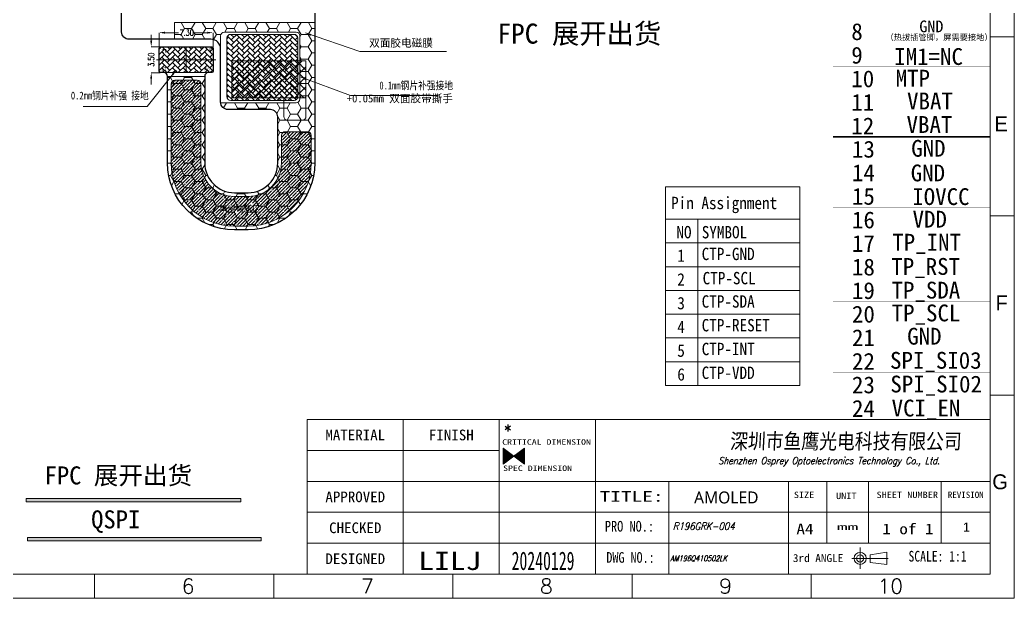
# Model space of a CAD drawing. Header units: millimetres. Extents: x 1845 to 2650, y -178 to 579.
# Drawn here: x 1958.9 to 2092.8, y 193.6 to 271.5 of the extents above; entities that cross this region are included whole.
import ezdxf
from ezdxf.enums import TextEntityAlignment as Align
from ezdxf.lldxf.tags import DXFTag

# ---------------------------------------------------------------- set-up
doc = ezdxf.new("R2010")
doc.units = ezdxf.units.MM
doc.layers.get('0').update_dxf_attribs({"lineweight": 5})
doc.layers.get('Defpoints').update_dxf_attribs({"lineweight": 5})
for name, color, linetype, lineweight in [('DIM', 3, 'Continuous', 5), ('MFPC', 50, 'Continuous', 5), ('图框', 7, 'Continuous', 5)]:
    doc.layers.add(name, color=color, linetype=linetype, lineweight=lineweight)
doc.layers.add('EMI', color=5, linetype='Continuous')
doc.layers.add('标注', color=3, linetype='Continuous')
doc.styles.add('RD', font='ROMAND.shx', dxfattribs={"width": 0.8})
doc.styles.get("Standard").update_dxf_attribs({"font": 'txt', "bigfont": 'gbcbig.shx'})
doc.styles.add('STYLE1', font='', dxfattribs={"width": 0.9})
doc.styles.add('TEXTSTYLE_0', font='txt', dxfattribs={"width": 0.8})
doc.styles.add('宋', font='', dxfattribs={"height": 2})
doc.styles.add('宋体', font='')
doc.styles.add('样式 3', font='italict.shx', dxfattribs={"width": 0.85, "oblique": 3})
doc.styles.add('汉字', font='')
doc.styles.get('STYLE1').set_extended_font_data('SimSun')
doc.styles.get('宋').set_extended_font_data('SimSun')
doc.styles.get('宋体').set_extended_font_data('SimSun')
doc.styles.get('汉字').set_extended_font_data('SimSun')
tags = doc.linetypes.add('CENTER', pattern=[0.6, 0.375, -0.075, 0.075, -0.075]).pattern_tags.tags
tags[10:11] = [DXFTag(74, 4), DXFTag(75, 0), DXFTag(340, '0'), DXFTag(46, 1.0), DXFTag(50, 0.0), DXFTag(44, 0.0), DXFTag(45, 0.0)]
tags[8:9] = [DXFTag(74, 4), DXFTag(75, 0), DXFTag(340, '0'), DXFTag(46, 1.0), DXFTag(50, 0.0), DXFTag(44, 0.0), DXFTag(45, 0.0)]
tags[6:7] = [DXFTag(74, 4), DXFTag(75, 0), DXFTag(340, '0'), DXFTag(46, 1.0), DXFTag(50, 0.0), DXFTag(44, 0.0), DXFTag(45, 0.0)]
tags[4:5] = [DXFTag(74, 4), DXFTag(75, 0), DXFTag(340, '0'), DXFTag(46, 1.0), DXFTag(50, 0.0), DXFTag(44, 0.0), DXFTag(45, 0.0)]
doc.dimstyles.new('DIM', dxfattribs={"dimtxt": 0.8, "dimasz": 0.8, "dimexe": 0, "dimexo": 0.5, "dimgap": 0.11, "dimtad": 0, "dimzin": 1, "dimdsep": 46, "dimtxsty": 'RD', "dimcen": 0, "dimclrd": 256, "dimclre": 256, "dimclrt": 256, "dimadec": 0, "dimazin": 0, "dimtm": 1e-09, "dimtfac": 1, "dimtofl": 0, "dimtmove": 0, "dimatfit": 3, "dimfxl": 1, "dimlwe": -1, "dimarcsym": 0})

# ---------------------------------------------------------------- blocks, each defined once
blk = doc.blocks.new('*D127')
at = {"layer": 'Defpoints', "color": 0, "lineweight": 5, "transparency": 16777216}
for p in [(1984.9, 269.82), (1977.6, 267.31), (1984.9, 267.27)]:
    blk.add_point(p, dxfattribs=at)
at = {"layer": 'DIM', "linetype": 'ByBlock', "lineweight": 5, "transparency": 16777216}
for p, q in [((1977.6, 267.81), (1977.6, 269.82)), ((1984.9, 267.77), (1984.9, 269.82))]:
    blk.add_line(p, q, dxfattribs=at)
at = {"layer": 'DIM', "lineweight": 5, "transparency": 16777216}
for p, q in [((1978.4, 269.82), (1980.23, 269.82)), ((1984.1, 269.82), (1982.43, 269.82))]:
    blk.add_line(p, q, dxfattribs=at)
for points in [[(1978.4, 269.95), (1978.4, 269.69), (1977.6, 269.82)], [(1984.1, 269.95), (1984.1, 269.69), (1984.9, 269.82)]]:
    blk.add_solid(points, dxfattribs=at)
at = {"layer": 'DIM', "lineweight": 5, "transparency": 16777216, "insert": (1981.33, 269.82), "char_height": 0.8, "attachment_point": 5, "style": 'RD'}
blk.add_mtext('7.30', dxfattribs=at)
blk = doc.blocks.new('*D128')
at = {"layer": 'Defpoints', "color": 0, "lineweight": 5, "transparency": 16777216}
for p in [(1978.51, 267.93), (1976.55, 264.43), (1978.25, 264.43)]:
    blk.add_point(p, dxfattribs=at)
at = {"layer": 'DIM', "lineweight": 5, "transparency": 16777216}
for p, q in [((1976.55, 268.73), (1976.55, 269.53)), ((1976.55, 263.63), (1976.55, 262.83))]:
    blk.add_line(p, q, dxfattribs=at)
at = {"layer": 'DIM', "linetype": 'ByBlock', "lineweight": 5, "transparency": 16777216}
for p, q in [((1978.01, 267.93), (1976.55, 267.93)), ((1977.75, 264.43), (1976.55, 264.43))]:
    blk.add_line(p, q, dxfattribs=at)
at = {"layer": 'DIM', "lineweight": 5, "transparency": 16777216}
for points in [[(1976.42, 268.73), (1976.68, 268.73), (1976.55, 267.93)], [(1976.42, 263.63), (1976.68, 263.63), (1976.55, 264.43)]]:
    blk.add_solid(points, dxfattribs=at)
at = {"layer": 'DIM', "lineweight": 5, "transparency": 16777216, "insert": (1976.55, 266.18), "char_height": 0.8, "attachment_point": 5, "rotation": 90, "style": 'RD'}
blk.add_mtext('3.50', dxfattribs=at)

msp = doc.modelspace()

# ---------------------------------------------------------------- hatches: boundary and pattern name
at = {"lineweight": 5}
h = msp.add_hatch(dxfattribs=at)
h.set_pattern_fill('ANSI37', color=6, scale=0.3, angle=-180)
h.set_pattern_definition([(225, (1743.9515, 1946.0914), (0.6735192, -0.6735192), []), (315, (1743.9515, 1946.0914), (0.6735192, 0.6735192), [])])
h.paths.add_polyline_path([(1987.4038, 266.0194), (1987.4038, 261.0194), (1997.4038, 261.0194), (1997.4038, 266.0194)])
h = msp.add_hatch(dxfattribs=at)
h.set_pattern_fill('ANSI35', color=252, scale=0.1)
h.set_pattern_definition([(45, (49.21945, 406.80264), (-0.4490128, 0.4490128), []), (45, (49.66846, 406.80264), (-0.4490128, 0.4490128), [0.79375, -0.15875, 0, -0.15875])])
edge = h.paths.add_edge_path()
edge.add_arc((1994.6038, 255.9772), 0.5, 90, 180)
edge.add_line((1994.1038, 255.9772), (1994.1038, 252.2625))
edge.add_arc((1989.6038, 252.2625), 4.5, 270, 360, ccw=False)
edge.add_line((1989.6038, 247.7625), (1987.7538, 247.7625))
edge.add_arc((1987.7538, 252.2625), 4.5, 180, 270, ccw=False)
edge.add_line((1983.2538, 252.2625), (1983.2538, 262.9316))
edge.add_arc((1982.7538, 262.9316), 0.5, 0, 90)
edge.add_line((1982.7538, 263.4316), (1979.7538, 263.4316))
edge.add_arc((1979.7538, 262.9316), 0.5, 90, 180)
edge.add_line((1979.2538, 262.9316), (1979.2538, 252.2625))
edge.add_arc((1987.7538, 252.2625), 8.5, 180, 270)
edge.add_line((1987.7538, 243.7625), (1989.6038, 243.7625))
edge.add_arc((1989.6038, 252.2625), 8.5, 270, 360)
edge.add_line((1998.1038, 252.2625), (1998.1038, 255.9772))
edge.add_arc((1997.6038, 255.9772), 0.5, 360, 450)
edge.add_line((1997.6038, 256.4772), (1994.6038, 256.4772))
h.paths.add_polyline_path([(1991.6577, 245.3047), (1985.4074, 245.3047), (1985.4074, 246.8936), (1991.6577, 246.8936)], flags=24)
at = {"layer": 'EMI', "lineweight": 5}
h = msp.add_hatch(dxfattribs=at)
h.set_pattern_fill('HONEY', color=256, scale=0.3)
h.set_pattern_definition([(0, (37.9395, 16.31634), (1.42875, 0.8248892), [0.9525, -1.905]), (120, (37.9395, 16.31634), (-1.42875, 0.8248892), [0.9525, -1.905]), (60, (37.9395, 16.31634), (3e-09, 1.6497784), [-1.905, 0.9525])])
edge = h.paths.add_edge_path()
edge.add_line((1996.0877, 260.3864), (1985.9067, 260.3864))
edge.add_arc((1986.9038, 260.4625), 1, 184.363972, 270)
edge.add_line((1986.9038, 259.4625), (1992.6038, 259.4625))
edge.add_arc((1992.6038, 258.4625), 1, 0, 90, ccw=False)
edge.add_line((1993.6038, 258.4625), (1993.6038, 252.2625))
edge.add_arc((1989.6038, 252.2625), 4, -90, 0, ccw=False)
edge.add_line((1989.6038, 248.2625), (1987.7538, 248.2625))
edge.add_arc((1987.7538, 252.2625), 4, 180, 270, ccw=False)
edge.add_line((1983.7538, 252.2625), (1983.7538, 263.9316))
edge.add_line((1983.7538, 263.9316), (1978.7538, 263.9316))
edge.add_line((1978.7538, 263.9316), (1978.7538, 252.2625))
edge.add_arc((1987.7538, 252.2625), 9, 180, 270)
edge.add_line((1987.7538, 243.2625), (1989.6038, 243.2625))
edge.add_arc((1989.6038, 252.2625), 9, 270, 360)
edge.add_line((1998.6038, 252.2625), (1998.6038, 271.1831))
edge.add_line((1998.6038, 271.1831), (1979.6688, 271.1831))
edge.add_line((1979.6688, 271.1831), (1979.6688, 268.9316))
edge.add_line((1979.6688, 268.9316), (1984.6038, 268.9316))
edge.add_arc((1984.6038, 267.6316), 1.3, 0, 90, ccw=False)
edge.add_line((1985.9038, 267.6316), (1985.9038, 269.3953))
edge.add_arc((1986.4038, 269.3953), 0.5, 90, 180, ccw=False)
edge.add_line((1986.4038, 269.8953), (1996.0877, 269.8953))
edge.add_arc((1996.0877, 269.3953), 0.5, 0, 90, ccw=False)
edge.add_line((1996.5877, 269.3953), (1996.5877, 260.8864))
edge.add_arc((1996.0877, 260.8864), 0.5, -90, 0, ccw=False)
at = {"layer": 'MFPC', "lineweight": 5}
h = msp.add_hatch(dxfattribs=at)
h.set_pattern_fill('AR-HBONE', color=4, scale=0.005, angle=180)
h.set_pattern_definition([(225, (-59.09756, 16.31634), (-9e-17, -0.71842049), [1.524, -0.508]), (315, (-59.45677, 15.95713), (-2e-16, -0.71842049), [1.524, -0.508])])
edge = h.paths.add_edge_path()
edge.add_line((1987.2575, 269.5953), (1995.7877, 269.5953))
edge.add_arc((1995.7877, 269.0953), 0.5, 0, 90, ccw=False)
edge.add_line((1996.2877, 269.0953), (1996.2877, 261.1864))
edge.add_arc((1995.7877, 261.1864), 0.5, 270, 360, ccw=False)
edge.add_line((1995.7877, 260.6864), (1987.2575, 260.6864))
edge.add_arc((1987.2575, 261.1864), 0.5, 180, 270, ccw=False)
edge.add_line((1986.7575, 261.1864), (1986.7575, 269.0953))
edge.add_arc((1987.2575, 269.0953), 0.5, 90, 180, ccw=False)
h = msp.add_hatch(dxfattribs=at)
h.set_pattern_fill('AR-HBONE', color=4, scale=0.005, angle=180)
h.set_pattern_definition([(225, (-59.09756, 16.16634), (-9e-17, -0.71842049), [1.524, -0.508]), (315, (-59.45677, 15.80713), (-2e-16, -0.71842049), [1.524, -0.508])])
edge = h.paths.add_edge_path()
edge.add_line((1984.6038, 264.4316), (1977.9038, 264.4316))
edge.add_arc((1977.9038, 264.7316), 0.3, 180, 270, ccw=False)
edge.add_line((1977.6038, 264.7316), (1977.6038, 267.6316))
edge.add_arc((1977.9038, 267.6316), 0.3, 90, 180, ccw=False)
edge.add_line((1977.9038, 267.9316), (1984.6038, 267.9316))
edge.add_arc((1984.6038, 267.6316), 0.3, 0, 90, ccw=False)
edge.add_line((1984.9038, 267.6316), (1984.9038, 264.7316))
edge.add_arc((1984.6038, 264.7316), 0.3, 270, 360, ccw=False)
at = {"layer": '图框', "lineweight": 5}
h = msp.add_hatch(color=3, dxfattribs=at)
h.dxf.hatch_style = 1
h.paths.add_polyline_path([(1988.6279, 206.6113), (1988.6279, 207.0613), (1959.7119, 207.0613), (1959.7119, 206.6113)])
h = msp.add_hatch(color=3, dxfattribs=at)
h.dxf.hatch_style = 1
h.paths.add_polyline_path([(1991.3569, 201.3559), (1991.3569, 201.8059), (1959.8608, 201.8059), (1959.8608, 201.3559)])

# ---------------------------------------------------------------- linework, layer by layer
at = {"color": 6, "lineweight": 5}
msp.add_lwpolyline([(1987.4038, 266.0194), (1987.4038, 261.0194), (1997.4038, 261.0194), (1997.4038, 266.0194)], close=True, dxfattribs=at)
at = {"color": 252, "lineweight": 5}
msp.add_lwpolyline([(1994.6038, 256.4772, 0.41421356), (1994.1038, 255.9772), (1994.1038, 252.2625, -0.41421356), (1989.6038, 247.7625), (1987.7538, 247.7625, -0.41421356), (1983.2538, 252.2625), (1983.2538, 262.9316, 0.41421356), (1982.7538, 263.4316), (1979.7538, 263.4316, 0.41421356), (1979.2538, 262.9316), (1979.2538, 252.2625, 0.41421356), (1987.7538, 243.7625), (1989.6038, 243.7625, 0.41421356), (1998.1038, 252.2625), (1998.1038, 255.9772, 0.41421356), (1997.6038, 256.4772), (1994.6038, 256.4772)], format="xyb", dxfattribs=at)
at = {"color": 6, "lineweight": 5}
msp.add_lwpolyline([(1997.4038, 261.0194), (1997.4038, 258.5194, -0.41421356), (1996.9038, 258.0194), (1994.9038, 258.0194, -0.41421356), (1994.4038, 258.5194), (1994.4038, 261.0194)], format="xyb", close=True, dxfattribs=at)
at = {"layer": 'DIM', "color": 1, "linetype": 'CENTER', "lineweight": 5}
for points in [[(1981.2538, 267.9571), (1981.2538, 264.4061)], [(1977.2639, 266.1816), (1985.2437, 266.1816)]]:
    msp.add_lwpolyline(points, dxfattribs=at)
at = {"layer": 'DIM', "linetype": 'ByBlock'}
msp.add_lwpolyline([(2045.8323, 222.2899), (2045.8323, 249.0699), (2063.923, 249.0699), (2063.923, 222.2899)], close=True, dxfattribs=at)
for points in [[(2045.8323, 244.6941), (2063.923, 244.6941)], [(2050.2148, 244.6941), (2050.2148, 222.2899)], [(2045.8323, 241.4935), (2063.923, 241.4935)], [(2045.8323, 238.2929), (2063.923, 238.2929)], [(2045.8323, 235.0923), (2063.923, 235.0923)], [(2045.8323, 231.8917), (2063.923, 231.8917)], [(2045.8323, 228.6911), (2063.923, 228.6911)], [(2045.8323, 225.4905), (2063.923, 225.4905)]]:
    msp.add_lwpolyline(points, dxfattribs=at)
at = {"layer": 'EMI', "lineweight": 5}
for points in [[(1998.6038, 271.1831), (1979.6688, 271.1831), (1979.6688, 268.9316)], [(1978.7538, 263.9316), (1983.7538, 263.9316)]]:
    msp.add_lwpolyline(points, dxfattribs=at)
msp.add_lwpolyline([(1996.5877, 269.3953), (1996.5877, 260.8864, -0.41421356), (1996.0877, 260.3864), (1985.9038, 260.3864), (1985.9038, 269.3953, -0.41421356), (1986.4038, 269.8953), (1996.0877, 269.8953, -0.41421356)], format="xyb", close=True, dxfattribs=at)
at = {"layer": 'MFPC', "linetype": 'Continuous', "lineweight": 25}
msp.add_lwpolyline([(1998.6038, 272.7069), (1998.6038, 252.2625, -0.41421356), (1989.6038, 243.2625), (1987.7538, 243.2625, -0.41421356), (1978.7538, 252.2625), (1978.7538, 263.9316, 0.41421356), (1978.2538, 264.4316), (1977.9038, 264.4316, -0.41421356), (1977.6038, 264.7316), (1977.6038, 267.6316, -0.41421356), (1977.9038, 267.9316), (1984.6038, 267.9316, -0.41421356), (1984.9038, 267.6316), (1984.9038, 264.7316, -0.41421356), (1984.6038, 264.4316), (1984.2538, 264.4316, 0.41421356), (1983.7538, 263.9316), (1983.7538, 252.2625, 0.41421356), (1987.7538, 248.2625), (1989.6038, 248.2625, 0.41421356), (1993.6038, 252.2625), (1993.6038, 258.4625, 0.41421356), (1992.6038, 259.4625), (1986.9038, 259.4625, -0.41421356), (1985.9038, 260.4625), (1985.9038, 267.6316, 0.41421356), (1984.6038, 268.9316), (1973.5688, 268.9316, -0.41421356), (1972.5688, 269.9316), (1972.5688, 274.8685, -0.41421356)], format="xyb", dxfattribs=at)
at = {"layer": 'MFPC', "color": 4, "lineweight": 5}
for points in [[(1987.2575, 269.5953), (1995.7877, 269.5953, -0.41421356), (1996.2877, 269.0953), (1996.2877, 261.1864, -0.41421356), (1995.7877, 260.6864), (1987.2575, 260.6864, -0.41421356), (1986.7575, 261.1864), (1986.7575, 269.0953, -0.41421356)], [(1984.6038, 264.4316), (1977.9038, 264.4316, -0.41421356), (1977.6038, 264.7316), (1977.6038, 267.6316, -0.41421356), (1977.9038, 267.9316), (1984.6038, 267.9316, -0.41421356), (1984.9038, 267.6316), (1984.9038, 264.7316, -0.41421356)]]:
    msp.add_lwpolyline(points, format="xyb", close=True, dxfattribs=at)
at = {"layer": '图框', "color": 7, "linetype": 'ByBlock', "lineweight": 5, "ltscale": 0.55}
for p, q in [((2089.5914, 365.8059), (2089.5914, 196.8571)), ((2092.8095, 269.2634), (2089.5914, 269.2634)), ((2092.8095, 245.1278), (2089.5914, 245.1278)), ((2092.8095, 220.9922), (2089.5914, 220.9922)), ((2089.5914, 196.8571), (1848.2708, 196.8571)), ((1968.9311, 196.8571), (1968.9311, 193.6391)), ((1968.9311, 196.8571), (1968.9311, 193.6391)), ((1993.0632, 196.8571), (1993.0632, 193.6391)), ((2017.1952, 196.8571), (2017.1952, 193.6391)), ((2041.3273, 196.8571), (2041.3273, 193.6391)), ((2065.4593, 196.8571), (2065.4593, 193.6391))]:
    msp.add_line(p, q, dxfattribs=at)
at = {"layer": '图框', "linetype": 'Continuous', "lineweight": 5}
for p, q in [((1997.5716, 196.8571), (1997.5716, 217.7054)), ((2010.5118, 196.8571), (2010.5118, 217.7054)), ((2023.4521, 196.8571), (2023.4521, 217.7054)), ((2036.3924, 196.8571), (2036.3924, 217.7054)), ((2023.4521, 213.5357), (1997.5716, 213.5357)), ((2036.3924, 209.3661), (1997.5716, 209.3661)), ((2036.3924, 209.3661), (2089.5914, 209.3661)), ((2046.3022, 196.8571), (2046.3022, 209.3661)), ((2062.4165, 196.8571), (2062.4165, 209.3661)), ((2067.5835, 201.0268), (2067.5835, 209.3661)), ((2073.1864, 201.0268), (2073.1864, 209.3661)), ((2082.9865, 201.0268), (2082.9865, 209.3661)), ((2036.3924, 205.1964), (1997.5716, 205.1964)), ((2036.3924, 205.1964), (2089.5914, 205.1964)), ((2036.3924, 201.0268), (1997.5716, 201.0268)), ((2036.3924, 201.0268), (2089.5914, 201.0268))]:
    msp.add_line(p, q, dxfattribs=at)
at = {"layer": '图框', "color": 0, "lineweight": 5}
msp.add_line((1997.5716, 217.7054), (2089.5914, 217.7054), dxfattribs=at)
at = {"layer": '图框', "color": 1, "linetype": 'Continuous'}
for p, q in [((2023.9845, 213.8522), (2025.4223, 212.7738)), ((2023.9845, 213.8522), (2023.9845, 211.6955)), ((2023.9845, 213.8193), (2024.0033, 213.8381)), ((2023.9845, 213.7225), (2024.0586, 213.7966)), ((2023.9845, 213.6257), (2024.114, 213.7551)), ((2023.9845, 213.5288), (2024.1693, 213.7136)), ((2023.9845, 213.432), (2024.2246, 213.6721)), ((2023.9845, 213.3351), (2024.28, 213.6306)), ((2023.9845, 213.2383), (2024.3353, 213.5891)), ((2023.9845, 213.1415), (2024.3906, 213.5476)), ((2023.9845, 213.0446), (2024.446, 213.5061)), ((2023.9845, 212.9478), (2024.5013, 213.4646)), ((2023.9845, 212.8509), (2024.5566, 213.4231)), ((2023.9845, 212.7541), (2024.612, 213.3816)), ((2023.9845, 212.6573), (2024.6673, 213.3401)), ((2023.9845, 212.5604), (2024.7227, 213.2986)), ((2023.9845, 212.4636), (2024.778, 213.2571)), ((2023.9845, 212.3668), (2024.8333, 213.2156)), ((2023.9845, 212.2699), (2024.8887, 213.1741)), ((2023.9845, 212.1731), (2024.944, 213.1326)), ((2023.9845, 212.0762), (2024.9993, 213.0911)), ((2023.9845, 211.9794), (2025.0547, 213.0496)), ((2023.9845, 211.8826), (2025.11, 213.0081)), ((2026.8601, 213.8522), (2025.4223, 212.7738)), ((2025.4974, 212.7175), (2025.9476, 213.1678)), ((2025.5527, 212.676), (2026.335, 213.4583)), ((2025.608, 212.6345), (2026.7224, 213.7488)), ((2025.6634, 212.593), (2026.8601, 213.7898)), ((2025.7187, 212.5515), (2026.8601, 213.6929)), ((2025.7741, 212.51), (2026.8601, 213.5961)), ((2025.8294, 212.4685), (2026.8601, 213.4993)), ((2025.8847, 212.427), (2026.8601, 213.4024)), ((2025.9401, 212.3855), (2026.8601, 213.3056)), ((2025.9954, 212.344), (2026.8601, 213.2087)), ((2026.0507, 212.3025), (2026.8601, 213.1119)), ((2026.1061, 212.261), (2026.8601, 213.0151)), ((2026.8601, 213.8522), (2026.8601, 211.6955)), ((2023.9845, 211.7857), (2025.1654, 212.9666)), ((2025.4223, 212.7738), (2023.9845, 211.6955)), ((2024.0109, 211.7152), (2025.2207, 212.9251)), ((2024.3982, 212.0057), (2025.276, 212.8835)), ((2024.7856, 212.2963), (2025.3314, 212.842)), ((2025.1729, 212.5868), (2025.3867, 212.8005)), ((2025.4223, 212.7738), (2026.8601, 211.6955)), ((2025.442, 212.759), (2025.5603, 212.8773)), ((2026.1614, 212.2195), (2026.8601, 212.9182)), ((2026.2167, 212.178), (2026.8601, 212.8214)), ((2026.2721, 212.1365), (2026.8601, 212.7246)), ((2026.3274, 212.095), (2026.8601, 212.6277)), ((2026.3828, 212.0535), (2026.8601, 212.5309)), ((2026.4381, 212.012), (2026.8601, 212.434)), ((2026.4934, 211.9705), (2026.8601, 212.3372)), ((2026.5488, 211.929), (2026.8601, 212.2404)), ((2026.6041, 211.8875), (2026.8601, 212.1435)), ((2026.6594, 211.846), (2026.8601, 212.0467)), ((2026.7148, 211.8045), (2026.8601, 211.9498)), ((2026.7701, 211.763), (2026.8601, 211.853)), ((2026.8255, 211.7215), (2026.8601, 211.7562))]:
    msp.add_line(p, q, dxfattribs=at)
at = {"layer": '图框', "color": 3, "lineweight": 5}
for p, q in [((1988.6279, 207.0613), (1959.7119, 207.0613)), ((1959.7119, 206.6113), (1959.7119, 207.0613)), ((1959.7119, 206.6113), (1988.6279, 206.6113)), ((1988.6279, 206.6113), (1988.6279, 207.0613)), ((1991.3569, 201.8059), (1959.8608, 201.8059)), ((1959.8608, 201.3559), (1959.8608, 201.8059)), ((1959.8608, 201.3559), (1991.3569, 201.3559)), ((1991.3569, 201.3559), (1991.3569, 201.8059))]:
    msp.add_line(p, q, dxfattribs=at)
at = {"layer": '图框', "linetype": 'Continuous'}
msp.add_line((2072.0614, 200.4581), (2072.0614, 197.5825), dxfattribs=at)
at = {"layer": '图框', "color": 7, "linetype": 'Continuous'}
for p, q in [((2073.4355, 199.4665), (2075.6453, 199.8214)), ((2075.6453, 199.8214), (2075.6453, 198.1767)), ((2070.9565, 198.9849), (2075.8578, 198.9849)), ((2073.4355, 199.4665), (2073.4355, 198.4466)), ((2073.4355, 198.4466), (2075.6453, 198.1767))]:
    msp.add_line(p, q, dxfattribs=at)
at = {"layer": '图框', "color": 7, "linetype": 'ByBlock', "lineweight": 5, "ltscale": 0.55}
msp.add_lwpolyline([(1845.0527, 369.0239), (2092.8095, 369.0239), (2092.8095, 193.6391), (1845.0527, 193.6391)], close=True, dxfattribs=at)
at = {"layer": '图框', "color": 7, "linetype": 'Continuous'}
for centre, radius in [((2072.0614, 198.9991), 0.8223), ((2072.0614, 198.9849), 0.4816)]:
    msp.add_circle(centre, radius, dxfattribs=at)
at = {"layer": '标注', "linetype": 'ByBlock'}
for points in [[(2068.4234, 217.7054, 0.0107, 0.0107, 0), (2089.5914, 217.7054, 0, 0, 0), (2089.5914, 303.4436, 0, 0, 0), (2068.4234, 303.4436, 0, 0, 0), (2068.4234, 217.6819, 0, 0, 0)], [(2075.8322, 217.6852, 0.0133, 0.0133, 0), (2075.8322, 255.7876, 0.0133, 0.0133, 0), (2075.8322, 293.89, 0, 0, 0)]]:
    msp.add_lwpolyline(points, format="xyseb", dxfattribs=at)
at = {"layer": '标注', "linetype": 'ByBlock', "const_width": 0.0133}
for points in [[(2068.4234, 268.4884), (2089.5914, 268.4884)], [(2068.4234, 265.3132), (2089.5914, 265.3132)], [(2068.4234, 262.138), (2089.5914, 262.138)], [(2068.4234, 258.9628), (2089.5914, 258.9628)], [(2068.4234, 252.6124), (2089.5914, 252.6124)], [(2068.4234, 249.4372), (2089.5914, 249.4372)], [(2068.4234, 246.262), (2089.5914, 246.262)], [(2068.4234, 243.0868), (2089.5914, 243.0868)], [(2068.4234, 239.9116), (2089.5914, 239.9116)], [(2068.4234, 236.7364), (2089.5914, 236.7364)], [(2068.4234, 233.5612), (2089.5914, 233.5612)], [(2068.4234, 230.386), (2089.5914, 230.386)], [(2068.4234, 227.2108), (2089.5914, 227.2108)], [(2068.4234, 224.0356), (2089.5914, 224.0356)], [(2068.4234, 220.8604), (2089.5914, 220.8604)]]:
    msp.add_lwpolyline(points, dxfattribs=at)
at = {"layer": '标注', "linetype": 'ByBlock'}
msp.add_lwpolyline([(2068.4234, 255.7876), (2089.5914, 255.7876)], close=True, dxfattribs=at)
at = {"layer": '标注', "linetype": 'ByBlock', "const_width": 0.00667}
msp.add_lwpolyline([(2075.8289, 255.7876, 1), (2075.8355, 255.7876, 1)], format="xyb", close=True, dxfattribs=at)
msp.add_lwpolyline([(2075.8289, 255.7876, 1), (2075.8355, 255.7876, 1)], format="xyb", close=True, dxfattribs=at)

# ---------------------------------------------------------------- texts
at = {"color": 252, "lineweight": 5, "style": '汉字'}
msp.add_text('单层弯折区', height=0.8, dxfattribs=at).set_placement((1985.7169, 245.6857))
at = {"linetype": 'Continuous', "lineweight": 5, "style": '宋'}
for s, width, p, p2 in [('LILJ', 1.192015, (2012.5448, 197.428), (2021.0141, 197.428)), ('20240129', 0.596007, (2025.1079, 197.428), (2033.5772, 197.428))]:
    msp.add_text(s, height=2.484, dxfattribs=dict(at, width=width)).set_placement(p, p2, align=Align.FIT)
at = {"char_height": 0.5, "width": 0.587693, "attachment_point": 3, "rotation": 180, "style": '宋体'}
for s, insert in [('12', (1977.9145, 267.1228)), ('1', (1984.2816, 267.1541)), ('24', (1983.6621, 264.7297)), ('13', (1977.9008, 264.6729))]:
    msp.add_mtext(s, dxfattribs=dict(at, insert=insert))
at = {"lineweight": 5, "attachment_point": 1}
for s, insert, char_height, width, style in [('{\\fMicrosoft YaHei|b0|i0|c134|p34;\\C3;AMOLED}', (2049.6917, 208.003), 1.610347, 7.593847, '汉字'), ('{\\C3;R196GRK-004}', (2046.8283, 203.8299), 0.9936, 11.697843, '样式 3'), ('\\pxt0,6.08696,8.69565;AM196Q410502LK', (2046.4744, 199.3633), 0.7452, 13.711054, '样式 3')]:
    msp.add_mtext(s, dxfattribs=dict(at, insert=insert, char_height=char_height, width=width, style=style))
at = {"layer": 'DIM', "color": 3, "lineweight": 5, "style": 'STYLE1', "width": 0.9}
for s, height, p in [('Pin Assignment', 1.666265, (2046.5945, 246.043)), ('SYMBOL', 1.66626, (2050.7231, 242.1065))]:
    msp.add_text(s, height=height, dxfattribs=at).set_placement(p)
at = {"layer": 'DIM', "linetype": 'ByBlock', "style": 'STYLE1', "width": 0.9}
for s, height, p in [('NO', 1.66626, (2047.3102, 242.1094)), ('1', 1.6663, (2047.4303, 238.9492)), ('2', 1.6663, (2047.4303, 235.7486)), ('3', 1.6663, (2047.4303, 232.548)), ('4', 1.6663, (2047.4303, 229.3474)), ('5', 1.6663, (2047.4303, 226.1468)), ('6', 1.6663, (2047.4303, 222.9462))]:
    msp.add_text(s, height=height, dxfattribs=at).set_placement(p)
at = {"layer": 'DIM', "color": 1, "lineweight": 5, "style": 'STYLE1', "width": 0.9}
for s, p in [('CTP-GND', (2050.7151, 239.1789)), ('CTP-SCL', (2050.8437, 235.9147)), ('CTP-SDA', (2050.7151, 232.772)), ('CTP-RESET', (2050.7151, 229.5751)), ('CTP-INT', (2050.7151, 226.3726)), ('CTP-VDD', (2050.7151, 223.1664))]:
    msp.add_text(s, height=1.66626, dxfattribs=at).set_placement(p)
at = {"layer": 'DIM', "lineweight": 5, "char_height": 1.05, "attachment_point": 3, "style": 'RD'}
for s, insert, width in [('{\\fSimSun|b0|i0|c134|p2;\\W1;\\C3;双面胶电磁膜}', (2014.5029, 268.9602), 9.174666), ('{\\fSimSun|b0|i0|c134|p54;0.1mm钢片补强接地\\P\\fSimSun|b0|i0|c134|p2;\\W1;\\C3;+0.05mm 双面胶带撕手}', (2017.2067, 263.2291), 15.069123), ('{\\fSimSun|b0|i0|c134|p54;0.2mm钢片补强 接地}', (1976.215, 261.8718), 19.285312)]:
    msp.add_mtext(s, dxfattribs=dict(at, insert=insert, width=width))
at = {"layer": '图框', "linetype": 'Continuous', "lineweight": 5, "style": 'TEXTSTYLE_0'}
for s, height, width, p, p2 in [('MATERIAL', 1.43781, 0.763636, (2000.0158, 214.9017), (2008.0676, 214.9017)), ('FINISH', 1.43781, 0.84, (2013.9626, 214.9017), (2020.0014, 214.9017)), ('CRITICAL DIMENSION', 0.737597, 0.991837, (2023.8404, 214.3025), (2035.7894, 214.3025)), ('SPEC DIMENSION', 0.737597, 0.969231, (2023.9596, 210.7668), (2033.2533, 210.7668)), ('APPROVED', 1.43781, 0.7, (2000.0158, 206.5624), (2008.0676, 206.5624)), ('TITLE:', 1.43781, 1.281601, (2036.9733, 206.6275), (2045.5726, 206.6275)), ('SIZE', 0.86269, 0.96, (2063.1282, 207.1241), (2065.8888, 207.1241)), ('UNIT', 0.86269, 0.96, (2068.8209, 206.9814), (2071.5815, 206.9814)), ('SHEET NUMBER', 0.862686, 0.822857, (2074.2684, 207.1241), (2082.5501, 207.1241)), ('REVISION', 0.86269, 0.763636, (2083.8808, 207.1241), (2088.7118, 207.1241)), ('CHECKED', 1.43781, 0.735, (2000.5191, 202.3927), (2007.5643, 202.3927)), ('PRO NO.:', 1.43781, 0.728598, (2037.6674, 202.5995), (2044.3021, 202.5995)), ('A4', 1.43781, 0.96, (2063.4792, 202.2463), (2065.7797, 202.2463)), ('1', 1.4378, 2.4, (2075.0467, 202.2463), (2076.1969, 202.2463)), (' of ', 1.43781, 0.8, (2076.1969, 202.2463), (2080.7979, 202.2463)), ('1', 1.4378, 2.4, (2080.7979, 202.2463), (2081.9482, 202.2463)), ('mm', 0.86269, 2, (2068.9167, 202.8172), (2071.7923, 202.8172)), ('DESIGNED', 1.43781, 0.763636, (2000.0158, 198.2231), (2008.0676, 198.2231)), ('DWG NO.:', 1.43781, 0.6793, (2037.8719, 198.4011), (2044.3833, 198.4011)), ('   3rd ANGLE', 1.078358, 0.72, (2060.7361, 198.4994), (2069.7943, 198.4994))]:
    msp.add_text(s, height=height, dxfattribs=dict(at, width=width)).set_placement(p, p2, align=Align.FIT)
at = {"layer": '图框', "color": 1, "lineweight": 5, "attachment_point": 1}
for s, insert, char_height, width in [('{\\fSimSun|b0|i0|c134|p2; 弯折示意图\\PFPC 展开出货}', (2023.1966, 275.5436), 2.700215, 68.680505), ('{\\fSimSun|b0|i0|c134|p2; FPC 展开出货}', (1960.5392, 211.3868), 2.430193, 61.812455), ('{\\fSimSun|b0|i0|c134|p2;QSPI}', (1968.4594, 205.4633), 2.430193, 39.767112)]:
    msp.add_mtext(s, dxfattribs=dict(at, insert=insert, char_height=char_height, width=width))
at = {"layer": '图框', "color": 7, "linetype": 'ByBlock', "lineweight": 5, "ltscale": 0.55, "width": 3.423717}
for s, insert, char_height, attachment_point in [('{\\f\uffd0ￂﾼﾚￃ\ufff7\ufff3w|b0|i0|c134|p54;E}', (2091.9608, 256.5404), 2.011301, 9), ('{\\f\uffd0ￂﾼﾚￃ\ufff7\ufff3w|b0|i0|c134|p54;F}', (2091.9608, 232.4084), 2.011301, 9), ('{\\f\uffd0ￂﾼﾚￃ\ufff7\ufff3w|b0|i0|c134|p54;G}', (2091.9608, 208.2763), 2.011301, 9), ('6', (1980.6661, 194.2451), 2.0113, 7), ('7', (2004.7981, 194.2451), 2.0113, 7), ('8', (2028.9302, 194.2451), 2.0113, 7), ('9', (2053.0622, 194.2451), 2.0113, 7), ('10', (2077.8564, 194.2451), 2.0113, 9)]:
    msp.add_mtext(s, dxfattribs=dict(at, insert=insert, char_height=char_height, attachment_point=attachment_point))
at = {"layer": '图框', "color": 1, "linetype": 'Continuous', "lineweight": 5, "insert": (2024.0114, 217.047), "char_height": 1.6784, "width": 2.537299, "attachment_point": 1}
msp.add_mtext('*', dxfattribs=at)
at = {"layer": '图框', "lineweight": 5, "attachment_point": 1}
for s, insert, char_height, width, style in [('{\\C6;深圳市鱼鹰光电科技有限公司}', (2054.5042, 215.816), 2.07, 34.177575, '样式 3'), ('\\pxqj;{\\H0.83333x;Shenzhen Osprey Optoelectronics Technology Co., Ltd.}', (2052.9506, 212.646), 1.1385, 40.26723, '样式 3'), ('SCALE: 1:1', (2078.5842, 200), 1.43781, 19.635477, 'TEXTSTYLE_0')]:
    msp.add_mtext(s, dxfattribs=dict(at, insert=insert, char_height=char_height, width=width, style=style))
at = {"layer": '图框', "lineweight": 5, "insert": (2085.9147, 203.8185), "char_height": 1.20739, "width": 1.509334, "attachment_point": 1}
msp.add_mtext('{\\f@Arial Unicode MS|b0|i0|c0|p34;1}', dxfattribs=at)
at = {"layer": '标注', "linetype": 'ByBlock', "style": '宋体'}
for s, height, p in [('8', 2.268, (2070.8746, 268.8245)), ('GND', 1.5876, (2080.0385, 269.8706)), ('（热拔插管脚，屏需要接地）', 0.7938, (2075.4759, 268.8024)), ('9', 2.268, (2070.8746, 265.6493)), ('IM1=NC', 2.268, (2076.6536, 265.472)), ('10', 2.268, (2070.8746, 262.4741)), ('11', 2.268, (2070.8746, 259.2989)), ('VBAT', 2.268, (2078.3887, 259.4761)), ('VBAT', 2.268, (2078.3192, 256.3114)), ('12', 2.268, (2070.8746, 256.1237)), ('13', 2.268, (2070.9632, 252.9864)), ('GND', 2.268, (2078.9426, 253.1051)), ('14', 2.268, (2070.9632, 249.8112)), ('GND', 2.268, (2078.8779, 249.788)), ('15', 2.268, (2070.9632, 246.636)), ('IOVCC', 2.268, (2079.0882, 246.5948)), ('16', 2.268, (2070.9632, 243.4608)), ('VDD', 2.268, (2079.1298, 243.5562)), ('17', 2.268, (2070.9632, 240.2856)), ('TP_INT', 2.268, (2076.3944, 240.4498)), ('18', 2.268, (2070.9632, 237.1104)), ('TP_RST', 2.268, (2076.265, 237.189)), ('19', 2.268, (2070.9632, 233.9352)), ('TP_SDA', 2.268, (2076.2956, 233.9951)), ('TP_SCL', 2.268, (2076.3075, 230.9239)), ('20', 2.268, (2070.9632, 230.76)), ('21', 2.268, (2070.9632, 227.5848)), ('GND', 2.268, (2078.4026, 227.7904)), ('22', 2.268, (2070.9632, 224.4096)), ('SPI_SI03', 2.268, (2076.0935, 224.5404)), ('23', 2.268, (2070.9632, 221.2344)), ('SPI_SI02', 2.268, (2076.1356, 221.3454)), ('24', 2.268, (2070.9632, 218.0592)), ('VCI_EN', 2.268, (2076.3038, 218.1084))]:
    msp.add_text(s, height=height, dxfattribs=at).set_placement(p)
at = {"layer": '标注', "color": 6, "linetype": 'ByBlock', "style": '宋体'}
msp.add_text('MTP', height=2.268, dxfattribs=at).set_placement((2076.8477, 262.558))

# ---------------------------------------------------------------- dimensions: what is measured, and where the dimension line sits
at = {"layer": 'DIM', "color": 32, "lineweight": 5}
dim = msp.add_linear_dim(base=(1976.5511, 264.4316), p1=(1978.5119, 267.9316), p2=(1978.2538, 264.4316), angle=90, dimstyle='DIM', override={"dimfxl": 1.25, "dimlwd": 5, "dimlwe": 5, "dimarcsym": 1}, dxfattribs=at)
dim.commit()
dim.dimension.update_dxf_attribs({"geometry": '*D128', "text_midpoint": (1976.5511, 266.1816)})
dim = msp.add_linear_dim(base=(1984.9038, 269.8209), p1=(1977.6038, 267.3114), p2=(1984.9038, 267.2717), dimstyle='DIM', override={"dimfxl": 1.25, "dimlwd": 5, "dimlwe": 5, "dimarcsym": 1}, dxfattribs=at)
dim.commit()
dim.dimension.update_dxf_attribs({"geometry": '*D127', "text_midpoint": (1981.3324, 269.8209), "dimtype": 160})

# ---------------------------------------------------------------- leaders
for points in [[(1997.3152, 269.7801), (2004.6361, 267.2643), (2016.3268, 267.2643)], [(1979.9164, 264.788), (1975.9857, 259.8642), (1967.3623, 259.8642)], [(1996.596, 263.8898), (2003.4169, 261.374), (2015.1076, 261.374)]]:
    msp.add_leader(points, dimstyle='DIM', override={"dimgap": 0.11, "dimtad": 0, "dimfxl": 1.25, "dimlwd": 5, "dimlwe": 5, "dimarcsym": 1}, dxfattribs=at)

doc.saveas('drawing.dxf')
